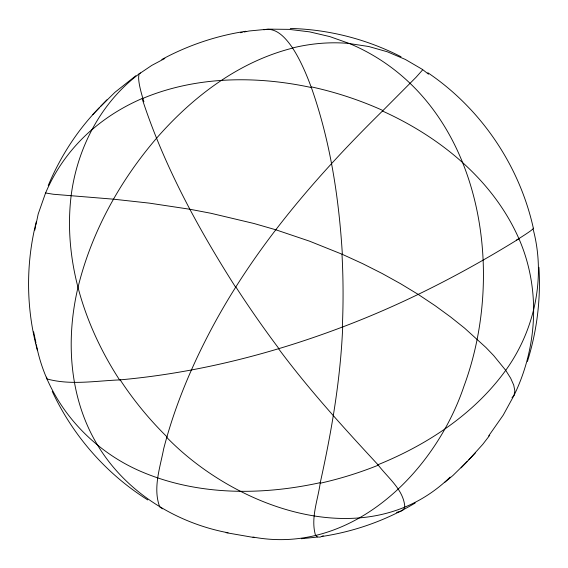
<?xml version="1.0" encoding="UTF-8"?>
<svg xmlns="http://www.w3.org/2000/svg" width="568" height="568" viewBox="0 0 568 568"><rect width="100%" height="100%" fill="white"/><g stroke="black" fill="none" stroke-linecap="round" stroke-linejoin="round"><path stroke-width="0.85" d="M162.625 508.829L159.722 506.89C152.7 488.21 160.105 467.585 163.669 448.826C174.447 407.036 191.231 366.978 211.452 328.915C255.082 246.824 316.511 175.903 382.477 111.03C440.079 137.129 493.024 179.829 518.953 238.78C463.019 273.393 404.267 303.653 342.696 326.934C340.509 379.467 331.598 431.396 320.267 482.651C317.995 499.875 310.412 518.137 315.538 535.361L317.476 536.98L320.068 537.129L323.256 535.794M243.991 32.035L249.153 30.991L268.501 29.131L289.119 29.366L309.659 31.872L329.887 36.622L349.568 43.587L368.781 46.526L387.426 51.816L405.382 59.462L422.436 69.424L422.336 70.226L416.088 77.248L382.477 111.03M34.818 230.111L35.528 226.724M35.883 225.027L38.191 214.022L45.575 192.978L53.3 194.249L113.422 199.176L149.285 203.124L189.861 209.251L210.785 213.249L253.91 223.48L275.728 229.763L309.468 241.144L342.355 254.343L362.604 263.63L382.094 273.471L400.696 283.787L418.247 294.437L435.109 305.669L450.587 316.965L464.574 328.119L485.91 347.474L493.691 355.582L505.719 370.336L510.675 378.224L513.728 385.097L514.849 390.848L514.026 395.392L503.234 415.116L488.65 435.933M36.238 221.903C25.659 263.928 26.014 308.687 37.445 350.499M527.402 361.468C536.959 331.13 540.913 299.073 538.933 267.315M48.237 185.523C60.272 156.832 77.362 130.107 99.187 107.884M140.431 72.96L138.684 74.223C100.529 103.127 77.12 148.56 71.149 195.648C63.254 260.485 84.383 325.883 119.557 379.914C195.995 373.126 271.035 354.105 342.696 326.934M489.715 435.308L482.764 444.346L468.813 459.817M512.016 397.664L514.026 395.392C537.626 346.927 540.708 288.473 518.953 238.78M100.55 106.472L114.992 92.264L135.873 75.714M450.154 477.099C368.135 556.754 236.579 509.169 166.751 437.403M444.488 482.559L453.008 475.437L467.45 461.23M92.662 114.708L106.876 99.854M461.124 467.847L475.338 452.987M138.684 74.223L151.805 65.384L164.841 58.468M415.236 502.964C386.794 520.089 354.936 531.47 322.12 536.448M161.823 59.477C187.958 45.348 216.5 35.677 245.88 31.254M278.569 348.745C308.985 389.662 343.349 427.377 377.969 464.73C427.448 444.645 474.088 414.044 505.719 370.336C534.758 330.143 546.018 277.347 533.125 229.181M396.563 512.35L400.568 511.484L403.337 509.737L404.806 507.153C403.876 489.786 387.738 477.773 377.969 464.73M240.548 32.738L242.273 32.39M320.267 482.651C261.379 495.594 197.742 495.651 141.567 471.731C88.935 449.373 47.137 401.363 36.345 344.748M263.85 29.799C276.609 26.802 286.272 38.794 292.662 48.095C238.674 61.742 192.637 96.837 156.527 138.251C119.578 181.313 91.37 232.418 77.922 287.72C65.519 340.289 69.268 398.466 97.731 445.383C125.762 491.824 175.242 522.83 228.059 532.777M317.278 537.058L301.296 538.741M119.557 379.914C95.552 380.887 70.368 385.431 46.895 378.92L46.604 377.102M290.248 28.457C328.694 29.38 366.85 39.192 401.043 56.764M254.329 537.584L226.107 532.678M252.973 537.037C351.074 555.468 434.925 472.711 463.999 386.112C508.658 265.412 478.753 98.186 349.568 43.587M147.794 499.939C106.322 473.968 72.86 435.67 52.235 391.331M427.803 72.718C481.075 108.729 519.528 165.615 533.38 228.386M422.436 69.424L428.52 74.188M235.656 287.266C197.948 228.045 163.925 165.664 142.149 98.704C195.378 76.183 255.494 75.48 311.363 87.543C330.285 141.112 338.926 197.799 342.355 254.343M33.618 331.811L35.983 343.022M292.662 47.925A254.23 197.6 -68.5 0 1 349.583 43.502M292.662 48.159A255.543 60.655 85.4 0 1 311.356 87.621M533.21 228.187A245.411 5.716 -28.8 0 1 516.305 240.207M311.441 86.897A254.144 178.65 17.6 0 1 382.811 110.462M91.462 130.157A253.946 207.852 27.9 0 1 142.057 98.562M143.903 101.736A253.789 22.564 62.5 0 1 138.997 74.806M45.603 192.985A254.23 207.625 27.1 0 1 91.391 130.1M167.091 436.955A255.543 186.659 53.1 0 1 120.033 379.63M278.682 348.319A254.904 59.548 55.8 0 1 236.011 287.188M378.238 465.206A251.312 167.24 -15.3 0 1 320.352 483.198M342.007 254.464A253.882 86.606 89.2 0 1 342.341 326.763"/></g></svg>
